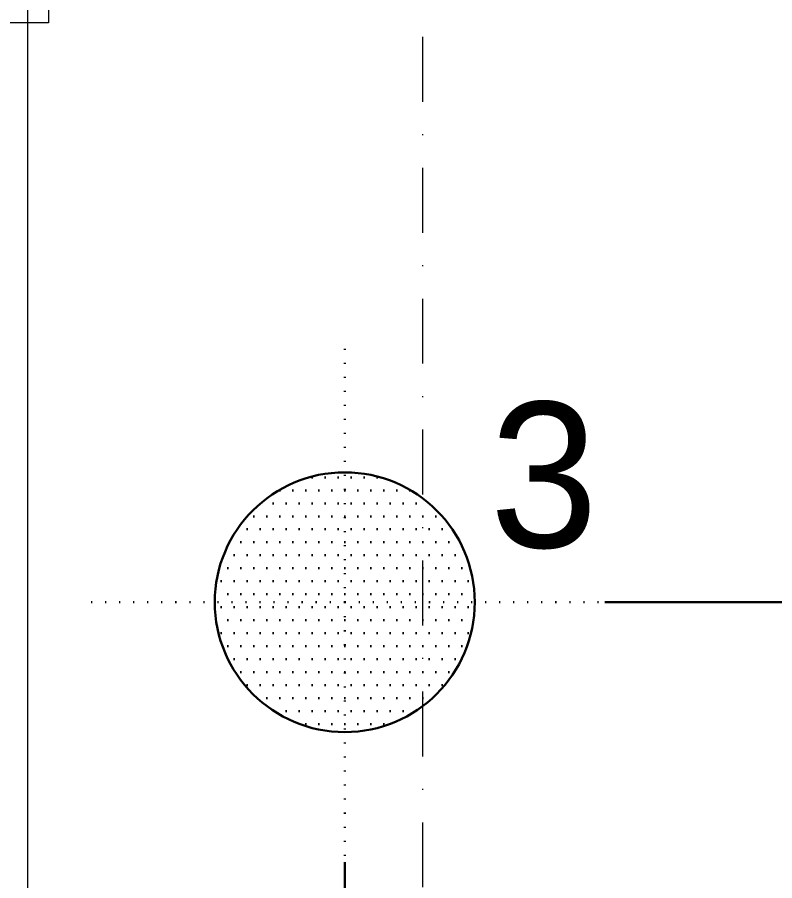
# Model space of a CAD drawing. Extents: x -1701 to 23780, y -363 to 7742.
# Drawn here: x 7128.5 to 7201.4, y 1367.4 to 1450.5 of the extents above; entities that cross this region are included whole.
import ezdxf
from ezdxf.enums import TextEntityAlignment as Align

# ---------------------------------------------------------------- set-up
doc = ezdxf.new("R2010")
doc.units = 0
doc.header["$LTSCALE"] = 25
doc.header["$MEASUREMENT"] = 0
for name, pattern in [('Audi$0$DASHDOT2', [0.5, 0.25, -0.125, 0, -0.125]), ('Audi$0$DOT2', [0.125, 0, -0.125]), ('Audi$0$HIDDEN', [0.375, 0.25, -0.125]), ('DOT2', [0.125, 0, -0.125])]:
    doc.linetypes.add(name, pattern=pattern)
doc.layers.get('0').update_dxf_attribs({"color": 9, "lineweight": 9})
for name, color, linetype, lineweight in [('31', 9, 'Continuous', 9), ('Audi$0$06D', 8, 'Continuous', 9), ('Audi$0$20', 8, 'Audi$0$DOT2', 9), ('Audi$0$24', 8, 'Audi$0$DASHDOT2', 9), ('Audi$0$35', 8, 'Continuous', 9), ('E-Aydınlatma', 7, 'Continuous', 30), ('E-KABLO', 7, 'Continuous', 30)]:
    doc.layers.add(name, color=color, linetype=linetype, lineweight=lineweight)
doc.styles.add('TX-TEXT', font='')
doc.styles.get('TX-TEXT').set_extended_font_data('TrSah Futura Lt BT')

# ---------------------------------------------------------------- blocks, each defined once
blk = doc.blocks.new('Audi')
at = {"layer": 'Audi$0$06D'}
blk.add_lwpolyline([(7127.5, 1575), (7131.5, 1575), (7131.5, 1450), (7127.5, 1450)], dxfattribs=at)
at = {"layer": 'Audi$0$20', "linetype": 'Audi$0$HIDDEN', "lineweight": 0}
blk.add_lwpolyline([(7129.5, 979.758, -0.152644), (10705.5, 2076.188, -0.10573)], format="xyb", dxfattribs=at)
at = {"layer": 'Audi$0$24'}
blk.add_lwpolyline([(7167.5, 195), (7167.5, 4035)], dxfattribs=at)
at = {"layer": 'Audi$0$35'}
blk.add_lwpolyline([(7497.5, 1835), (7497.5, 1182.711), (7497.581, 1182.573, 0.017498), (7129.5, 947.482), (7129.5, 1835)], format="xyb", close=True, dxfattribs=at)
blk = doc.blocks.new('p-bur-VW-spotlight')
at = {"layer": 'E-Aydınlatma'}
h = blk.add_hatch(dxfattribs=at)
h.set_pattern_fill('DOTS', color=4, scale=20)
edge = h.paths.add_edge_path()
edge.add_arc((-0.001, 0), 12.5, 0, 360)
at = {"layer": 'E-Aydınlatma', "color": 4, "linetype": 'DOT2', "ltscale": 0.4}
for q in [(0, 25), (-25, 0), (0, -25), (25, 0)]:
    blk.add_line((0, 0), q, dxfattribs=at)
at = {"layer": 'E-Aydınlatma', "color": 4, "linetype": 'ByBlock'}
blk.add_circle((-0.001, 0), 12.5, dxfattribs=at)
at = {"layer": 'E-Aydınlatma', "color": 4, "style": 'TX-TEXT', "text_generation_flag": 4}
blk.add_attdef('W', text='', height=14, rotation=180, dxfattribs=at).set_placement((19.528, 11.555), align=Align.MIDDLE_CENTER)

msp = doc.modelspace()

# ---------------------------------------------------------------- linework, layer by layer
at = {"layer": 'E-KABLO', "color": 6}
for p, q in [((7385, 1394.234), (7185, 1394.234)), ((7160, 1369.234), (7160, 1231.734))]:
    msp.add_line(p, q, dxfattribs=at)

# ---------------------------------------------------------------- block references
at = {"color": 6}
msp.add_blockref('Audi', (0, 0), dxfattribs=at)
at = {"layer": '31', "color": 2, "linetype": 'ByBlock'}
ref = msp.add_blockref('p-bur-VW-spotlight', (7160, 1394.234), dxfattribs=at)
ref.add_attrib('W', '3', dxfattribs={"layer": '0', "height": 14, "rotation": 180, "style": 'TX-TEXT', "text_generation_flag": 6}).set_placement((7179.15, 1395.303), align=Align.BOTTOM_CENTER)

doc.saveas('drawing.dxf')
